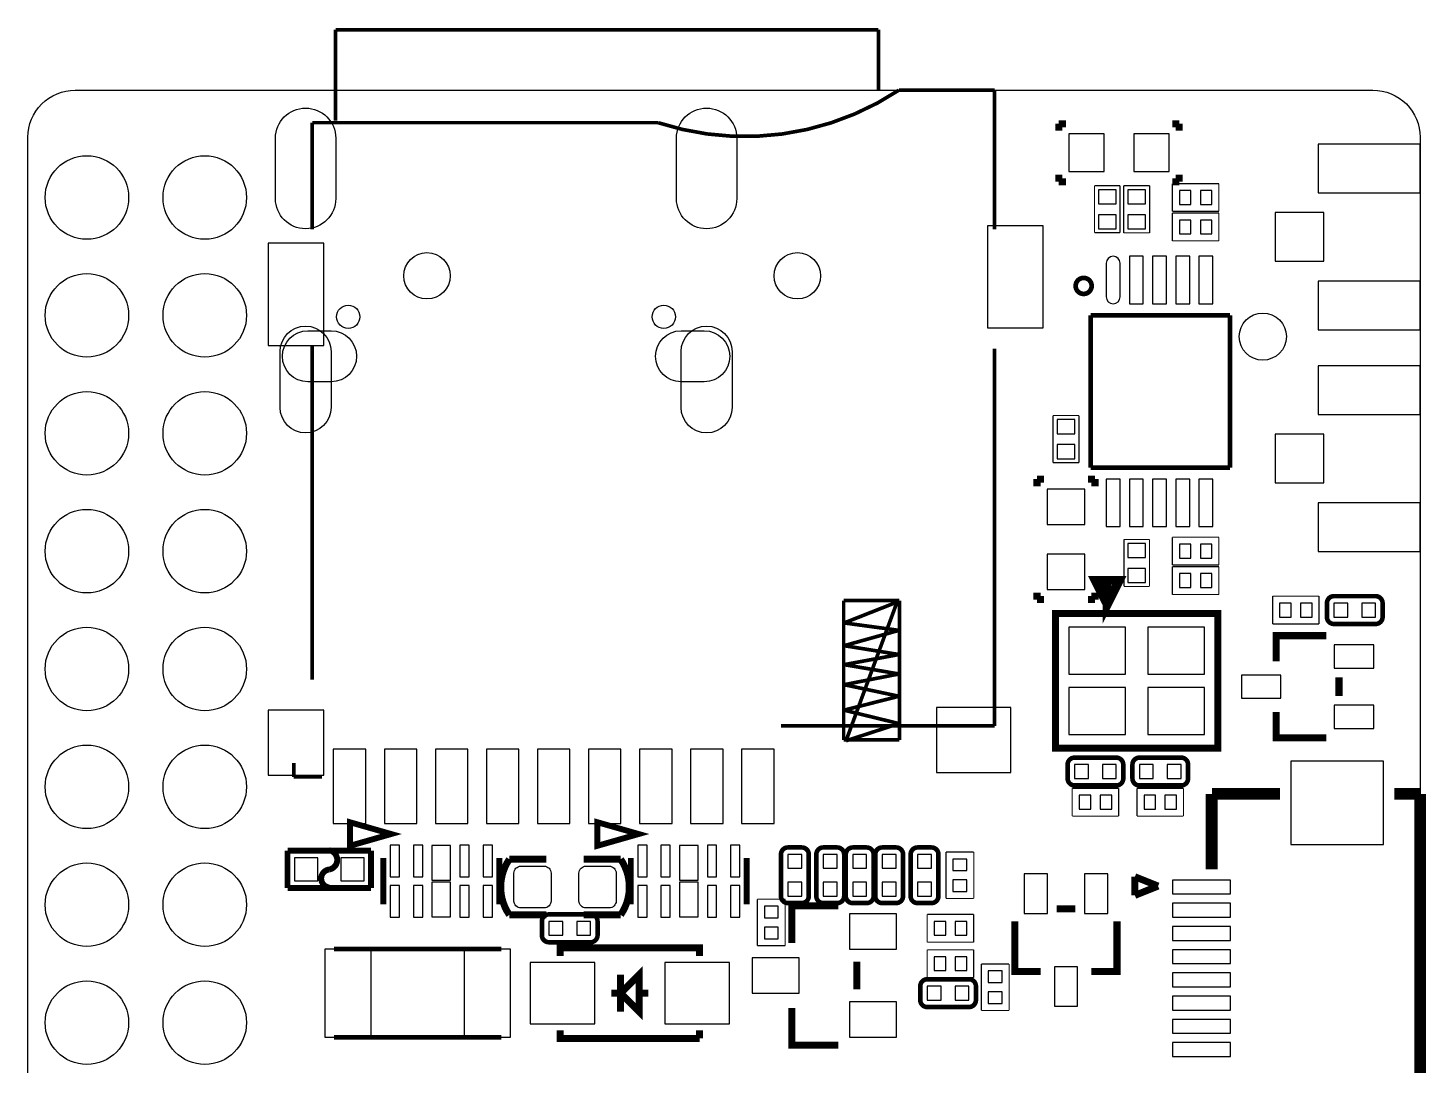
# Model space of a CAD drawing. Extents: x 269.9 to 300, y 285.8 to 329.8.
# Drawn here: x 269.86 to 299.99, y 307.44 to 329.79 of the extents above; entities that cross this region are included whole.
import ezdxf

# ---------------------------------------------------------------- set-up
doc = ezdxf.new("R2010")
doc.units = 0
for name, color, linetype in [('BG_OUTLINE', 5, 'CONTINUOUS'), ('PG_SILKSCREEN_BOTTOM', 171, 'CONTINUOUS'), ('PIN_BOTTOM', 150, 'CONTINUOUS')]:
    doc.layers.add(name, color=color, linetype=linetype)

msp = doc.modelspace()

# ---------------------------------------------------------------- linework, layer by layer
at = {"layer": 'BG_OUTLINE'}
msp.add_lwpolyline([(299.858938, 327.433686), (299.858938, 289.465766, -0.414214), (298.842938, 288.449766), (270.874998, 288.449766, -0.414214), (269.858998, 289.465766), (269.858998, 327.433686, -0.414214), (270.874998, 328.449686), (298.842938, 328.449686, -0.414214)], format="xyb", close=True, dxfattribs=at)
at = {"layer": 'PG_SILKSCREEN_BOTTOM'}
for points, const_width in [([(288.18586, 329.750166), (276.48662, 329.750166)], 0.07874), ([(276.48662, 329.750166), (276.48662, 327.789286)], 0.07874), ([(288.18586, 328.459846), (288.18586, 329.750166)], 0.07874), ([(290.68776, 325.449946), (290.68776, 328.449686)], 0.07874), ([(283.43606, 327.748646), (275.98624, 327.748646)], 0.07874), ([(275.98624, 327.748646), (275.98624, 325.449946)], 0.07874), ([(292.07206, 327.72604), (292.07206, 327.57364)], 0.1524), ([(292.22446, 327.72604), (292.07206, 327.72604)], 0.1524), ([(294.51554, 327.72604), (294.66794, 327.72604)], 0.1524), ([(294.66794, 327.72604), (294.66794, 327.57364)], 0.1524), ([(292.07206, 326.47636), (292.07206, 326.62876)], 0.1524), ([(294.66794, 326.47636), (294.66794, 326.62876)], 0.1524), ([(292.22446, 326.47636), (292.07206, 326.47636)], 0.1524), ([(292.84168, 326.39), (292.84168, 325.37654)], 0.0254), ([(293.39032, 326.39), (292.84168, 326.39)], 0.0254), ([(293.39032, 325.37654), (293.39032, 326.39)], 0.0254), ([(293.4716, 326.39), (293.4716, 325.374)], 0.0254), ([(294.0304, 326.39), (293.4716, 326.39)], 0.0254), ([(294.0304, 325.374), (294.0304, 326.39)], 0.0254), ([(294.51554, 326.47636), (294.66794, 326.47636)], 0.1524), ([(295.52138, 326.43572), (294.52062, 326.43572)], 0.0254), ([(294.52062, 326.43572), (294.52062, 325.83628)], 0.0254), ([(295.52138, 325.83628), (295.52138, 326.43572)], 0.0254), ([(294.52062, 325.83628), (295.52138, 325.83628)], 0.0254), ([(295.52138, 325.80072), (294.52062, 325.80072)], 0.0254), ([(294.52062, 325.80072), (294.52062, 325.20128)], 0.0254), ([(295.52138, 325.20128), (295.52138, 325.80072)], 0.0254), ([(292.84168, 325.37654), (293.39032, 325.37654)], 0.0254), ([(293.4716, 325.374), (294.0304, 325.374)], 0.0254), ([(294.52062, 325.20128), (295.52138, 325.20128)], 0.0254), ([(292.75786, 323.596), (295.76014, 323.596)], 0.1016), ([(292.75786, 320.31686), (292.75786, 323.596)], 0.1016), ([(295.76014, 323.596), (295.76014, 320.31686)], 0.1016), ([(275.98624, 322.948046), (275.98624, 315.749686)], 0.07874), ([(290.68776, 322.879466), (290.68776, 314.748926)], 0.07874), ([(291.9476, 321.437), (291.9476, 320.421)], 0.0254), ([(292.5064, 321.437), (291.9476, 321.437)], 0.0254), ([(292.5064, 320.421), (292.5064, 321.437)], 0.0254), ([(291.9476, 320.421), (292.5064, 320.421)], 0.0254), ([(295.76014, 320.31686), (292.75786, 320.31686)], 0.1016), ([(291.60216, 320.06794), (291.75456, 320.06794)], 0.1524), ([(291.60216, 319.91554), (291.60216, 320.06794)], 0.1524), ([(292.85184, 320.06794), (292.69944, 320.06794)], 0.1524), ([(292.85184, 319.91554), (292.85184, 320.06794)], 0.1524), ([(293.47668, 318.76746), (293.47668, 317.754)], 0.0254), ([(294.02532, 318.76746), (293.47668, 318.76746)], 0.0254), ([(294.02532, 317.754), (294.02532, 318.76746)], 0.0254), ([(295.52138, 318.81572), (294.52062, 318.81572)], 0.0254), ([(294.52062, 318.81572), (294.52062, 318.21628)], 0.0254), ([(295.52138, 318.21628), (295.52138, 318.81572)], 0.0254), ([(294.52062, 318.21628), (295.52138, 318.21628)], 0.0254), ([(295.52138, 318.18072), (294.52062, 318.18072)], 0.0254), ([(294.52062, 318.18072), (294.52062, 317.58128)], 0.0254), ([(295.52138, 317.58128), (295.52138, 318.18072)], 0.0254), ([(293.11727, 317.37681), (292.86581, 317.87719), (293.36619, 317.87719), (293.11727, 317.37681), (293.11727, 317.77559)], 0.20066), ([(291.60216, 317.62446), (291.60216, 317.47206)], 0.1524), ([(291.60216, 317.47206), (291.75456, 317.47206)], 0.1524), ([(292.85184, 317.47206), (292.69944, 317.47206)], 0.1524), ([(292.85184, 317.62446), (292.85184, 317.47206)], 0.1524), ([(293.47668, 317.754), (294.02532, 317.754)], 0.0254), ([(294.52062, 317.58128), (295.52138, 317.58128)], 0.0254), ([(297.68038, 317.54572), (296.67962, 317.54572)], 0.0254), ([(296.67962, 317.54572), (296.67962, 316.94628)], 0.0254), ([(297.68038, 316.94628), (297.68038, 317.54572)], 0.0254), ([(288.63798, 317.448946), (287.43656, 317.448946)], 0.07874), ([(287.43656, 317.448946), (287.43656, 314.449206)], 0.07874), ([(287.44672, 316.968886), (288.58718, 317.418466)], 0.07874), ([(288.58718, 317.418466), (287.48736, 314.428886)], 0.07874), ([(288.63798, 314.449206), (288.63798, 317.448946)], 0.07874), ([(294.10152, 314.27166), (295.50106, 314.27166), (295.50106, 317.17234), (292.00094, 317.17234), (292.00094, 314.27166), (294.10152, 314.27166)], 0.1524), ([(288.62782, 316.808866), (287.44672, 316.968886)], 0.07874), ([(296.67962, 316.94628), (297.68038, 316.94628)], 0.0254), ([(287.44672, 316.478666), (288.62782, 316.808866)], 0.07874), ([(297.83532, 316.69482), (296.75836, 316.69482), (296.75836, 316.14364)], 0.1524), ([(288.62782, 316.288166), (287.44672, 316.478666)], 0.07874), ([(287.44672, 316.069726), (288.62782, 316.288166)], 0.07874), ([(288.62782, 315.869066), (287.44672, 316.069726)], 0.07874), ([(287.44672, 315.637926), (288.62782, 315.869066)], 0.07874), ([(298.10964, 315.39434), (298.10964, 315.79566)], 0.1524), ([(288.62782, 315.389006), (287.44672, 315.637926)], 0.07874), ([(287.44672, 315.089286), (288.62782, 315.389006)], 0.07874), ([(288.62782, 314.799726), (287.44672, 315.089286)], 0.07874), ([(287.48736, 314.428886), (288.62782, 314.799726)], 0.07874), ([(297.83532, 314.49518), (296.75836, 314.49518), (296.75836, 315.04636)], 0.1524), ([(290.68776, 314.748926), (286.08782, 314.748926)], 0.07874), ([(287.43656, 314.449206), (288.63798, 314.449206)], 0.07874), ([(275.58746, 313.948826), (275.58746, 313.649106)], 0.07874), ([(275.58746, 313.649106), (276.19706, 313.649106)], 0.07874), ([(293.36238, 313.40552), (292.36162, 313.40552)], 0.0254), ([(292.36162, 313.40552), (292.36162, 312.80608)], 0.0254), ([(293.36238, 312.80608), (293.36238, 313.40552)], 0.0254), ([(294.75938, 313.405266), (293.75862, 313.405266)], 0.0254), ([(293.75862, 313.405266), (293.75862, 312.806334)], 0.0254), ([(294.75938, 312.806334), (294.75938, 313.405266)], 0.0254), ([(295.365678, 313.285124), (295.365678, 311.659524)], 0.254), ([(296.838878, 313.285124), (295.370758, 313.285124)], 0.254), ([(299.858938, 313.285124), (299.300138, 313.285124)], 0.254), ([(299.858938, 313.285124), (299.858938, 302.286924)], 0.254), ([(277.6855, 312.42), (276.7965, 312.166), (276.7965, 312.674), (277.6855, 312.42)], 0.127), ([(283.0195, 312.42), (282.1305, 312.166), (282.1305, 312.674), (283.0195, 312.42)], 0.127), ([(292.36162, 312.80608), (293.36238, 312.80608)], 0.0254), ([(293.75862, 312.806334), (294.75938, 312.806334)], 0.0254), ([(275.45284, 312.05932), (277.25116, 312.05932)], 0.127), ([(275.45284, 311.25668), (275.45284, 312.05932)], 0.127), ([(277.25116, 312.05932), (277.25116, 311.25668)], 0.127), ([(277.51532, 310.90362), (277.51532, 311.90438)], 0.127), ([(280.01468, 310.90362), (280.01468, 311.90438)], 0.127), ([(280.23312, 311.87644), (281.03068, 311.87644)], 0.14986), ([(282.63088, 311.87644), (281.83332, 311.87644)], 0.14986), ([(282.84932, 310.90362), (282.84932, 311.90438)], 0.127), ([(285.34868, 310.90362), (285.34868, 311.90438)], 0.127), ([(290.24072, 312.03138), (289.64128, 312.03138)], 0.0254), ([(289.64128, 312.03138), (289.64128, 311.03062)], 0.0254), ([(290.24072, 311.03062), (290.24072, 312.03138)], 0.0254), ([(293.712138, 311.098184), (293.712138, 311.499504)], 0.14986), ([(294.212518, 311.298844), (293.712138, 311.499504)], 0.14986), ([(277.25116, 311.25668), (275.45284, 311.25668)], 0.127), ([(293.712138, 311.098184), (294.212518, 311.298844)], 0.14986), ([(286.17672, 311.01538), (285.57728, 311.01538)], 0.0254), ([(285.57728, 311.01538), (285.57728, 310.01462)], 0.0254), ([(286.17672, 310.01462), (286.17672, 311.01538)], 0.0254), ([(286.319976, 310.072024), (286.319976, 310.872124), (287.319974, 310.872124)], 0.150114), ([(289.64128, 311.03062), (290.24072, 311.03062)], 0.0254), ([(290.23818, 310.68772), (289.23742, 310.68772)], 0.0254), ([(289.23742, 310.68772), (289.23742, 310.08828)], 0.0254), ([(290.23818, 310.08828), (290.23818, 310.68772)], 0.0254), ([(291.12718, 310.53532), (291.12718, 309.45836), (291.67836, 309.45836)], 0.1524), ([(292.42766, 310.80964), (292.02634, 310.80964)], 0.1524), ([(293.32682, 310.53532), (293.32682, 309.45836), (292.77564, 309.45836)], 0.1524), ([(281.32786, 309.7911), (281.32786, 309.96636), (284.33014, 309.96636), (284.33014, 309.7911)], 0.1524), ([(285.57728, 310.01462), (286.17672, 310.01462)], 0.0254), ([(289.23742, 310.08828), (290.23818, 310.08828)], 0.0254), ([(280.05786, 309.94096), (276.45614, 309.94096)], 0.09906), ([(287.720024, 309.671974), (287.720024, 309.072026)], 0.150114), ([(290.23818, 309.92572), (289.23742, 309.92572)], 0.0254), ([(289.23742, 309.92572), (289.23742, 309.32628)], 0.0254), ([(290.23818, 309.32628), (290.23818, 309.92572)], 0.0254), ([(282.62834, 308.991), (283.02966, 309.39232), (283.02966, 308.58968), (282.62834, 308.991)], 0.1524), ([(282.62834, 309.39232), (282.62834, 308.58968)], 0.1524), ([(290.40328, 309.61838), (290.40328, 308.61762)], 0.0254), ([(291.00272, 309.61838), (290.40328, 309.61838)], 0.0254), ([(291.00272, 308.61762), (291.00272, 309.61838)], 0.0254), ([(289.23742, 309.32628), (290.23818, 309.32628)], 0.0254), ([(282.62834, 308.991), (282.42768, 308.991)], 0.1524), ([(283.23032, 308.991), (283.02966, 308.991)], 0.1524), ([(287.319974, 307.871876), (286.319976, 307.871876), (286.319976, 308.671976)], 0.150114), ([(290.40328, 308.61762), (291.00272, 308.61762)], 0.0254), ([(284.33014, 308.01564), (281.32786, 308.01564), (281.32786, 308.1909)], 0.1524), ([(284.33014, 308.1909), (284.33014, 308.01564)], 0.1524), ([(280.05786, 308.04104), (276.45614, 308.04104)], 0.09906)]:
    msp.add_lwpolyline(points, dxfattribs=dict(at, const_width=const_width))
for points, const_width in [([(290.68776, 328.449686), (288.62782, 328.449686, -0.228924), (283.43606, 327.748646)], 0.07874), ([(292.780466, 324.231, 1), (292.435534, 324.231, 1), (292.780466, 324.231)], 0.1016), ([(298.00042, 317.54572), (298.89958, 317.54572, -0.414761), (299.04944, 317.39586), (299.04944, 317.09614, -0.414761), (298.89958, 316.94628), (298.00042, 316.94628, -0.414761), (297.85056, 317.09614), (297.85056, 317.39586, -0.414761), (298.00042, 317.54572)], 0.09906), ([(293.31158, 313.46648), (292.41242, 313.46648, -0.414663), (292.26256, 313.61634), (292.26256, 313.91606, -0.414775), (292.41242, 314.06592), (293.31158, 314.06592, -0.414859), (293.46144, 313.91606), (293.46144, 313.61634, -0.414721), (293.31158, 313.46648)], 0.09906), ([(294.70858, 313.46648), (293.80942, 313.46648, -0.414694), (293.65956, 313.61634), (293.65956, 313.91606, -0.414806), (293.80942, 314.06592), (294.70858, 314.06592, -0.414828), (294.85844, 313.91606), (294.85844, 313.61634, -0.414716), (294.70858, 313.46648)], 0.09906), ([(276.352, 311.65546, 0.826801), (276.352, 312.06948)], 0.127), ([(286.68472, 311.98058), (286.68472, 311.08142, -0.414761), (286.53486, 310.93156), (286.23514, 310.93156, -0.414761), (286.08528, 311.08142), (286.08528, 311.98058, -0.414761), (286.23514, 312.13044), (286.53486, 312.13044, -0.414761), (286.68472, 311.98058)], 0.09906), ([(287.44672, 311.98058), (287.44672, 311.08142, -0.414761), (287.29686, 310.93156), (286.99714, 310.93156, -0.414761), (286.84728, 311.08142), (286.84728, 311.98058, -0.414761), (286.99714, 312.13044), (287.29686, 312.13044, -0.414761), (287.44672, 311.98058)], 0.09906), ([(288.08172, 311.98058), (288.08172, 311.08142, -0.41469), (287.93186, 310.93156), (287.63214, 310.93156, -0.414827), (287.48228, 311.08142), (287.48228, 311.98058, -0.41478), (287.63214, 312.13044), (287.93186, 312.13044, -0.414695), (288.08172, 311.98058)], 0.09906), ([(288.71672, 311.98058), (288.71672, 311.08142, -0.414761), (288.56686, 310.93156), (288.26714, 310.93156, -0.414761), (288.11728, 311.08142), (288.11728, 311.98058, -0.414761), (288.26714, 312.13044), (288.56686, 312.13044, -0.414761), (288.71672, 311.98058)], 0.09906), ([(289.47872, 311.98058), (289.47872, 311.08142, -0.414761), (289.32886, 310.93156), (289.02914, 310.93156, -0.414761), (288.87928, 311.08142), (288.87928, 311.98058, -0.414761), (289.02914, 312.13044), (289.32886, 312.13044, -0.414761), (289.47872, 311.98058)], 0.09906), ([(281.03068, 310.67756), (280.23312, 310.67756, -0.312066), (280.23312, 311.87644)], 0.14986), ([(281.83332, 310.67756), (282.63088, 310.67756, 0.31207), (282.63088, 311.87644)], 0.14986), ([(276.36216, 311.26684, -0.923173), (276.352, 311.65546)], 0.127), ([(281.98318, 310.08828), (281.08402, 310.08828, -0.414761), (280.93416, 310.23814), (280.93416, 310.53786, -0.414761), (281.08402, 310.68772), (281.98318, 310.68772, -0.414761), (282.13304, 310.53786), (282.13304, 310.23814, -0.414761), (281.98318, 310.08828)], 0.09906), ([(290.13658, 308.69128), (289.23742, 308.69128, -0.414761), (289.08756, 308.84114), (289.08756, 309.14086, -0.414761), (289.23742, 309.29072), (290.13658, 309.29072, -0.414761), (290.28644, 309.14086), (290.28644, 308.84114, -0.414761), (290.13658, 308.69128)], 0.09906)]:
    msp.add_lwpolyline(points, format="xyb", dxfattribs=dict(at, const_width=const_width))
at = {"layer": 'PIN_BOTTOM'}
for points in [[(275.19122, 326.112886), (275.19122, 327.413366, -1), (276.4917, 327.413366), (276.4917, 326.112886, -1)], [(283.8323, 326.112886), (283.8323, 327.413366, -1), (285.13278, 327.413366), (285.13278, 326.112886, -1)], [(293.39286, 323.99732), (293.39286, 324.71868, 1), (293.09314, 324.71868), (293.09314, 323.99732, 1)], [(275.29155, 321.613276), (275.29155, 322.814696, -1), (276.39137, 322.814696), (276.39137, 321.613276, -1)], [(276.39137, 322.164456), (275.89099, 322.164456, -1), (275.89099, 323.264276), (276.39137, 323.264276, -1)], [(284.43301, 322.164456), (283.93263, 322.164456, -1), (283.93263, 323.264276), (284.43301, 323.264276, -1)], [(283.93263, 321.613276), (283.93263, 322.814696, -1), (285.03245, 322.814696), (285.03245, 321.613276, -1)], [(280.48204, 311.72658), (280.97988, 311.72658, -0.417209), (281.13228, 311.57672), (281.13228, 310.97728, -0.417209), (280.97988, 310.82742), (280.48204, 310.82742, -0.417209), (280.32964, 310.97728), (280.32964, 311.57672, -0.417209)], [(281.88412, 311.72658), (282.38196, 311.72658, -0.417209), (282.53436, 311.57672), (282.53436, 310.97728, -0.417209), (282.38196, 310.82742), (281.88412, 310.82742, -0.417209), (281.73172, 310.97728), (281.73172, 311.57672, -0.417209)]]:
    msp.add_lwpolyline(points, format="xyb", close=True, dxfattribs=at)
for points in [[(293.0525, 326.6948), (293.0525, 327.5076), (292.2905, 327.5076), (292.2905, 326.6948)], [(294.4495, 326.6948), (294.4495, 327.5076), (293.6875, 327.5076), (293.6875, 326.6948)], [(297.659298, 327.288144), (297.659298, 326.239124), (299.858938, 326.239124), (299.858938, 327.288144)], [(292.9255, 325.99884), (293.3065, 325.99884), (293.3065, 326.30364), (292.9255, 326.30364)], [(293.9415, 326.30364), (293.5605, 326.30364), (293.5605, 325.99884), (293.9415, 325.99884)], [(294.67048, 326.28586), (294.67048, 325.98614), (294.9194, 325.98614), (294.9194, 326.28586)], [(295.1226, 326.28586), (295.1226, 325.98614), (295.37152, 325.98614), (295.37152, 326.28586)], [(292.9255, 325.46036), (293.3065, 325.46036), (293.3065, 325.76516), (292.9255, 325.76516)], [(293.9415, 325.76516), (293.5605, 325.76516), (293.5605, 325.46036), (293.9415, 325.46036)], [(296.733468, 325.812404), (296.733468, 324.763384), (297.782488, 324.763384), (297.782488, 325.812404)], [(290.537392, 323.328919), (291.737288, 323.328919), (291.737288, 325.528813), (290.537392, 325.528813)], [(294.67048, 325.65086), (294.67048, 325.35114), (294.9194, 325.35114), (294.9194, 325.65086)], [(295.1226, 325.65086), (295.1226, 325.35114), (295.37152, 325.35114), (295.37152, 325.65086)], [(275.038312, 322.950459), (276.238208, 322.950459), (276.238208, 325.150353), (275.038312, 325.150353)], [(293.59352, 324.86854), (293.59352, 323.84746), (293.89324, 323.84746), (293.89324, 324.86854)], [(294.0939, 324.86854), (294.0939, 323.84746), (294.39362, 323.84746), (294.39362, 324.86854)], [(294.59428, 324.86854), (294.59428, 323.84746), (294.894, 323.84746), (294.894, 324.86854)], [(295.09212, 324.86854), (295.09212, 323.84746), (295.39184, 323.84746), (295.39184, 324.86854)], [(297.659298, 324.336664), (297.659298, 323.287644), (299.858938, 323.287644), (299.858938, 324.336664)], [(297.659298, 322.51015), (297.659298, 321.46113), (299.858938, 321.46113), (299.858938, 322.51015)], [(292.4175, 321.35064), (292.0365, 321.35064), (292.0365, 321.04584), (292.4175, 321.04584)], [(296.733468, 321.03441), (296.733468, 319.98539), (297.782488, 319.98539), (297.782488, 321.03441)], [(292.4175, 320.81216), (292.0365, 320.81216), (292.0365, 320.50736), (292.4175, 320.50736)], [(293.09314, 320.06794), (293.09314, 319.04686), (293.39286, 319.04686), (293.39286, 320.06794)], [(293.59352, 320.06794), (293.59352, 319.04686), (293.89324, 319.04686), (293.89324, 320.06794)], [(294.0939, 320.06794), (294.0939, 319.04686), (294.39362, 319.04686), (294.39362, 320.06794)], [(294.59428, 320.06794), (294.59428, 319.04686), (294.894, 319.04686), (294.894, 320.06794)], [(295.09212, 320.06794), (295.09212, 319.04686), (295.39184, 319.04686), (295.39184, 320.06794)], [(292.6334, 319.8495), (291.8206, 319.8495), (291.8206, 319.0875), (292.6334, 319.0875)], [(297.659298, 319.55867), (297.659298, 318.50965), (299.858938, 318.50965), (299.858938, 319.55867)], [(292.6334, 318.4525), (291.8206, 318.4525), (291.8206, 317.6905), (292.6334, 317.6905)], [(293.9415, 318.68364), (293.5605, 318.68364), (293.5605, 318.37884), (293.9415, 318.37884)], [(294.67048, 318.66586), (294.67048, 318.36614), (294.9194, 318.36614), (294.9194, 318.66586)], [(295.1226, 318.66586), (295.1226, 318.36614), (295.37152, 318.36614), (295.37152, 318.66586)], [(293.9415, 318.14516), (293.5605, 318.14516), (293.5605, 317.84036), (293.9415, 317.84036)], [(294.67048, 318.03086), (294.67048, 317.73114), (294.9194, 317.73114), (294.9194, 318.03086)], [(295.1226, 318.03086), (295.1226, 317.73114), (295.37152, 317.73114), (295.37152, 318.03086)], [(297.0784, 317.09614), (297.0784, 317.39586), (296.82948, 317.39586), (296.82948, 317.09614)], [(297.53052, 317.09614), (297.53052, 317.39586), (297.2816, 317.39586), (297.2816, 317.09614)], [(298.00042, 317.39586), (298.00042, 317.09614), (298.30014, 317.09614), (298.30014, 317.39586)], [(298.59986, 317.39586), (298.59986, 317.09614), (298.89958, 317.09614), (298.89958, 317.39586)], [(292.2905, 316.88024), (292.2905, 315.86424), (293.5097, 315.86424), (293.5097, 316.88024)], [(293.9923, 316.88024), (293.9923, 315.86424), (295.2115, 315.86424), (295.2115, 316.88024)], [(298.86021, 316.49543), (298.00931, 316.49543), (298.00931, 315.99505), (298.86021, 315.99505)], [(296.85869, 315.84519), (296.00779, 315.84519), (296.00779, 315.34481), (296.85869, 315.34481)], [(292.2905, 315.57976), (292.2905, 314.56376), (293.5097, 314.56376), (293.5097, 315.57976)], [(293.9923, 315.57976), (293.9923, 314.56376), (295.2115, 314.56376), (295.2115, 315.57976)], [(289.438207, 313.749182), (291.038153, 313.749182), (291.038153, 315.14923), (289.438207, 315.14923)], [(298.86021, 315.19495), (298.00931, 315.19495), (298.00931, 314.69457), (298.86021, 314.69457)], [(275.038312, 313.688222), (276.238208, 313.688222), (276.238208, 315.08827), (275.038312, 315.08827)], [(276.438868, 312.648473), (277.138892, 312.648473), (277.138892, 314.248419), (276.438868, 314.248419)], [(277.538688, 312.648473), (278.238712, 312.648473), (278.238712, 314.248419), (277.538688, 314.248419)], [(278.638508, 312.648473), (279.338532, 312.648473), (279.338532, 314.248419), (278.638508, 314.248419)], [(279.738328, 312.648473), (280.438352, 312.648473), (280.438352, 314.248419), (279.738328, 314.248419)], [(280.838148, 312.648473), (281.538172, 312.648473), (281.538172, 314.248419), (280.838148, 314.248419)], [(281.937968, 312.648473), (282.637992, 312.648473), (282.637992, 314.248419), (281.937968, 314.248419)], [(283.037788, 312.648473), (283.737812, 312.648473), (283.737812, 314.248419), (283.037788, 314.248419)], [(284.137608, 312.648473), (284.837632, 312.648473), (284.837632, 314.248419), (284.137608, 314.248419)], [(285.237428, 312.648473), (285.937452, 312.648473), (285.937452, 314.248419), (285.237428, 314.248419)], [(299.070268, 313.992514), (297.071288, 313.992514), (297.071288, 312.191654), (299.070268, 312.191654)], [(292.71214, 313.61634), (292.71214, 313.91606), (292.41242, 313.91606), (292.41242, 313.61634)], [(293.31158, 313.61634), (293.31158, 313.91606), (293.01186, 313.91606), (293.01186, 313.61634)], [(294.10914, 313.61634), (294.10914, 313.91606), (293.80942, 313.91606), (293.80942, 313.61634)], [(294.70858, 313.61634), (294.70858, 313.91606), (294.40886, 313.91606), (294.40886, 313.61634)], [(292.7604, 312.95594), (292.7604, 313.25566), (292.51148, 313.25566), (292.51148, 312.95594)], [(293.21252, 312.95594), (293.21252, 313.25566), (292.9636, 313.25566), (292.9636, 312.95594)], [(293.90848, 313.25566), (293.90848, 312.95594), (294.1574, 312.95594), (294.1574, 313.25566)], [(294.3606, 313.25566), (294.3606, 312.95594), (294.60952, 312.95594), (294.60952, 313.25566)], [(277.66391, 312.18124), (277.66391, 311.50052), (277.86457, 311.50052), (277.86457, 312.18124)], [(278.16429, 312.18124), (278.16429, 311.50052), (278.36495, 311.50052), (278.36495, 312.18124)], [(278.56434, 312.17489), (278.56434, 311.42559), (278.96566, 311.42559), (278.96566, 312.17489)], [(279.16505, 312.18124), (279.16505, 311.50052), (279.36571, 311.50052), (279.36571, 312.18124)], [(279.66543, 312.18124), (279.66543, 311.50052), (279.86609, 311.50052), (279.86609, 312.18124)], [(282.99791, 312.18124), (282.99791, 311.50052), (283.19857, 311.50052), (283.19857, 312.18124)], [(283.49829, 312.18124), (283.49829, 311.50052), (283.69895, 311.50052), (283.69895, 312.18124)], [(283.89834, 312.17489), (283.89834, 311.42559), (284.29966, 311.42559), (284.29966, 312.17489)], [(284.49905, 312.18124), (284.49905, 311.50052), (284.69971, 311.50052), (284.69971, 312.18124)], [(284.99943, 312.18124), (284.99943, 311.50052), (285.20009, 311.50052), (285.20009, 312.18124)], [(276.10181, 311.40781), (276.10181, 311.90819), (275.60143, 311.90819), (275.60143, 311.40781)], [(277.10257, 311.40781), (277.10257, 311.90819), (276.60219, 311.90819), (276.60219, 311.40781)], [(286.53486, 311.98058), (286.23514, 311.98058), (286.23514, 311.68086), (286.53486, 311.68086)], [(287.29686, 311.98058), (286.99714, 311.98058), (286.99714, 311.68086), (287.29686, 311.68086)], [(287.93186, 311.98058), (287.63214, 311.98058), (287.63214, 311.68086), (287.93186, 311.68086)], [(288.56686, 311.98058), (288.26714, 311.98058), (288.26714, 311.68086), (288.56686, 311.68086)], [(289.32886, 311.98058), (289.02914, 311.98058), (289.02914, 311.68086), (289.32886, 311.68086)], [(289.79114, 311.6326), (290.09086, 311.6326), (290.09086, 311.88152), (289.79114, 311.88152)], [(291.32657, 311.56021), (291.32657, 310.70931), (291.82695, 310.70931), (291.82695, 311.56021)], [(292.62705, 311.56021), (292.62705, 310.70931), (293.12743, 310.70931), (293.12743, 311.56021)], [(277.66391, 311.30748), (277.66391, 310.62676), (277.86457, 310.62676), (277.86457, 311.30748)], [(278.16429, 311.30748), (278.16429, 310.62676), (278.36495, 310.62676), (278.36495, 311.30748)], [(278.56434, 311.38241), (278.56434, 310.63311), (278.96566, 310.63311), (278.96566, 311.38241)], [(279.16505, 311.30748), (279.16505, 310.62676), (279.36571, 310.62676), (279.36571, 311.30748)], [(279.66543, 311.30748), (279.66543, 310.62676), (279.86609, 310.62676), (279.86609, 311.30748)], [(282.99791, 311.30748), (282.99791, 310.62676), (283.19857, 310.62676), (283.19857, 311.30748)], [(283.49829, 311.30748), (283.49829, 310.62676), (283.69895, 310.62676), (283.69895, 311.30748)], [(283.89834, 311.38241), (283.89834, 310.63311), (284.29966, 310.63311), (284.29966, 311.38241)], [(284.49905, 311.30748), (284.49905, 310.62676), (284.69971, 310.62676), (284.69971, 311.30748)], [(284.99943, 311.30748), (284.99943, 310.62676), (285.20009, 310.62676), (285.20009, 311.30748)], [(286.53486, 311.38114), (286.23514, 311.38114), (286.23514, 311.08142), (286.53486, 311.08142)], [(287.29686, 311.38114), (286.99714, 311.38114), (286.99714, 311.08142), (287.29686, 311.08142)], [(287.93186, 311.38114), (287.63214, 311.38114), (287.63214, 311.08142), (287.93186, 311.08142)], [(288.56686, 311.38114), (288.26714, 311.38114), (288.26714, 311.08142), (288.56686, 311.08142)], [(289.32886, 311.38114), (289.02914, 311.38114), (289.02914, 311.08142), (289.32886, 311.08142)], [(289.79114, 311.18048), (290.09086, 311.18048), (290.09086, 311.4294), (289.79114, 311.4294)], [(295.774618, 311.428384), (294.524938, 311.428384), (294.524938, 311.128664), (295.774618, 311.128664)], [(295.774618, 310.928004), (294.524938, 310.928004), (294.524938, 310.628284), (295.774618, 310.628284)], [(285.72714, 310.6166), (286.02686, 310.6166), (286.02686, 310.86552), (285.72714, 310.86552)], [(288.578036, 310.70296), (287.562036, 310.70296), (287.562036, 309.94096), (288.578036, 309.94096)], [(281.38374, 310.23814), (281.38374, 310.53786), (281.08402, 310.53786), (281.08402, 310.23814)], [(281.98318, 310.23814), (281.98318, 310.53786), (281.68346, 310.53786), (281.68346, 310.23814)], [(285.72714, 310.16448), (286.02686, 310.16448), (286.02686, 310.4134), (285.72714, 310.4134)], [(289.38728, 310.53786), (289.38728, 310.23814), (289.6362, 310.23814), (289.6362, 310.53786)], [(289.8394, 310.53786), (289.8394, 310.23814), (290.08832, 310.23814), (290.08832, 310.53786)], [(295.774618, 310.427624), (294.524938, 310.427624), (294.524938, 310.127904), (295.774618, 310.127904)], [(277.25624, 308.04104), (277.25624, 309.94096), (276.25548, 309.94096), (276.25548, 308.04104)], [(280.25852, 308.04104), (280.25852, 309.94096), (279.25776, 309.94096), (279.25776, 308.04104)], [(286.477964, 309.753), (285.461964, 309.753), (285.461964, 308.991), (286.477964, 308.991)], [(289.38728, 309.77586), (289.38728, 309.47614), (289.6362, 309.47614), (289.6362, 309.77586)], [(289.8394, 309.77586), (289.8394, 309.47614), (290.08832, 309.47614), (290.08832, 309.77586)], [(295.774618, 309.927244), (294.524938, 309.927244), (294.524938, 309.627524), (295.774618, 309.627524)], [(282.07716, 308.3306), (282.07716, 309.6514), (280.68016, 309.6514), (280.68016, 308.3306)], [(284.97784, 308.3306), (284.97784, 309.6514), (283.58084, 309.6514), (283.58084, 308.3306)], [(290.85286, 309.46852), (290.55314, 309.46852), (290.55314, 309.2196), (290.85286, 309.2196)], [(291.97681, 309.55869), (291.97681, 308.70779), (292.47719, 308.70779), (292.47719, 309.55869)], [(295.774618, 309.426864), (294.524938, 309.426864), (294.524938, 309.127144), (295.774618, 309.127144)], [(289.53714, 308.84114), (289.53714, 309.14086), (289.23742, 309.14086), (289.23742, 308.84114)], [(290.13658, 308.84114), (290.13658, 309.14086), (289.83686, 309.14086), (289.83686, 308.84114)], [(288.578036, 308.80304), (287.562036, 308.80304), (287.562036, 308.04104), (288.578036, 308.04104)], [(290.85286, 309.0164), (290.55314, 309.0164), (290.55314, 308.76748), (290.85286, 308.76748)], [(295.774618, 308.926484), (294.524938, 308.926484), (294.524938, 308.626764), (295.774618, 308.626764)], [(295.774618, 308.426104), (294.524938, 308.426104), (294.524938, 308.126384), (295.774618, 308.126384)], [(295.774618, 307.928264), (294.524938, 307.928264), (294.524938, 307.628544), (295.774618, 307.628544)]]:
    msp.add_lwpolyline(points, close=True, dxfattribs=at)
for centre, radius in [((271.128998, 326.136), 0.900049), ((273.668998, 326.136), 0.900049), ((278.45766, 324.449186), 0.499999), ((286.43834, 324.449186), 0.499999), ((271.128998, 323.596), 0.900049), ((273.668998, 323.596), 0.900049), ((276.76094, 323.565266), 0.25019), ((283.56052, 323.565266), 0.25019), ((296.4688, 323.1388), 0.508), ((271.128998, 321.056), 0.900049), ((273.668998, 321.056), 0.900049), ((271.128998, 318.516), 0.900049), ((273.668998, 318.516), 0.900049), ((271.128998, 315.976), 0.900049), ((273.668998, 315.976), 0.900049), ((271.128998, 313.436), 0.900049), ((273.668998, 313.436), 0.900049), ((271.128998, 310.896), 0.900049), ((273.668998, 310.896), 0.900049), ((271.128998, 308.356), 0.900049), ((273.668998, 308.356), 0.900049)]:
    msp.add_circle(centre, radius, dxfattribs=at)

doc.saveas('drawing.dxf')
